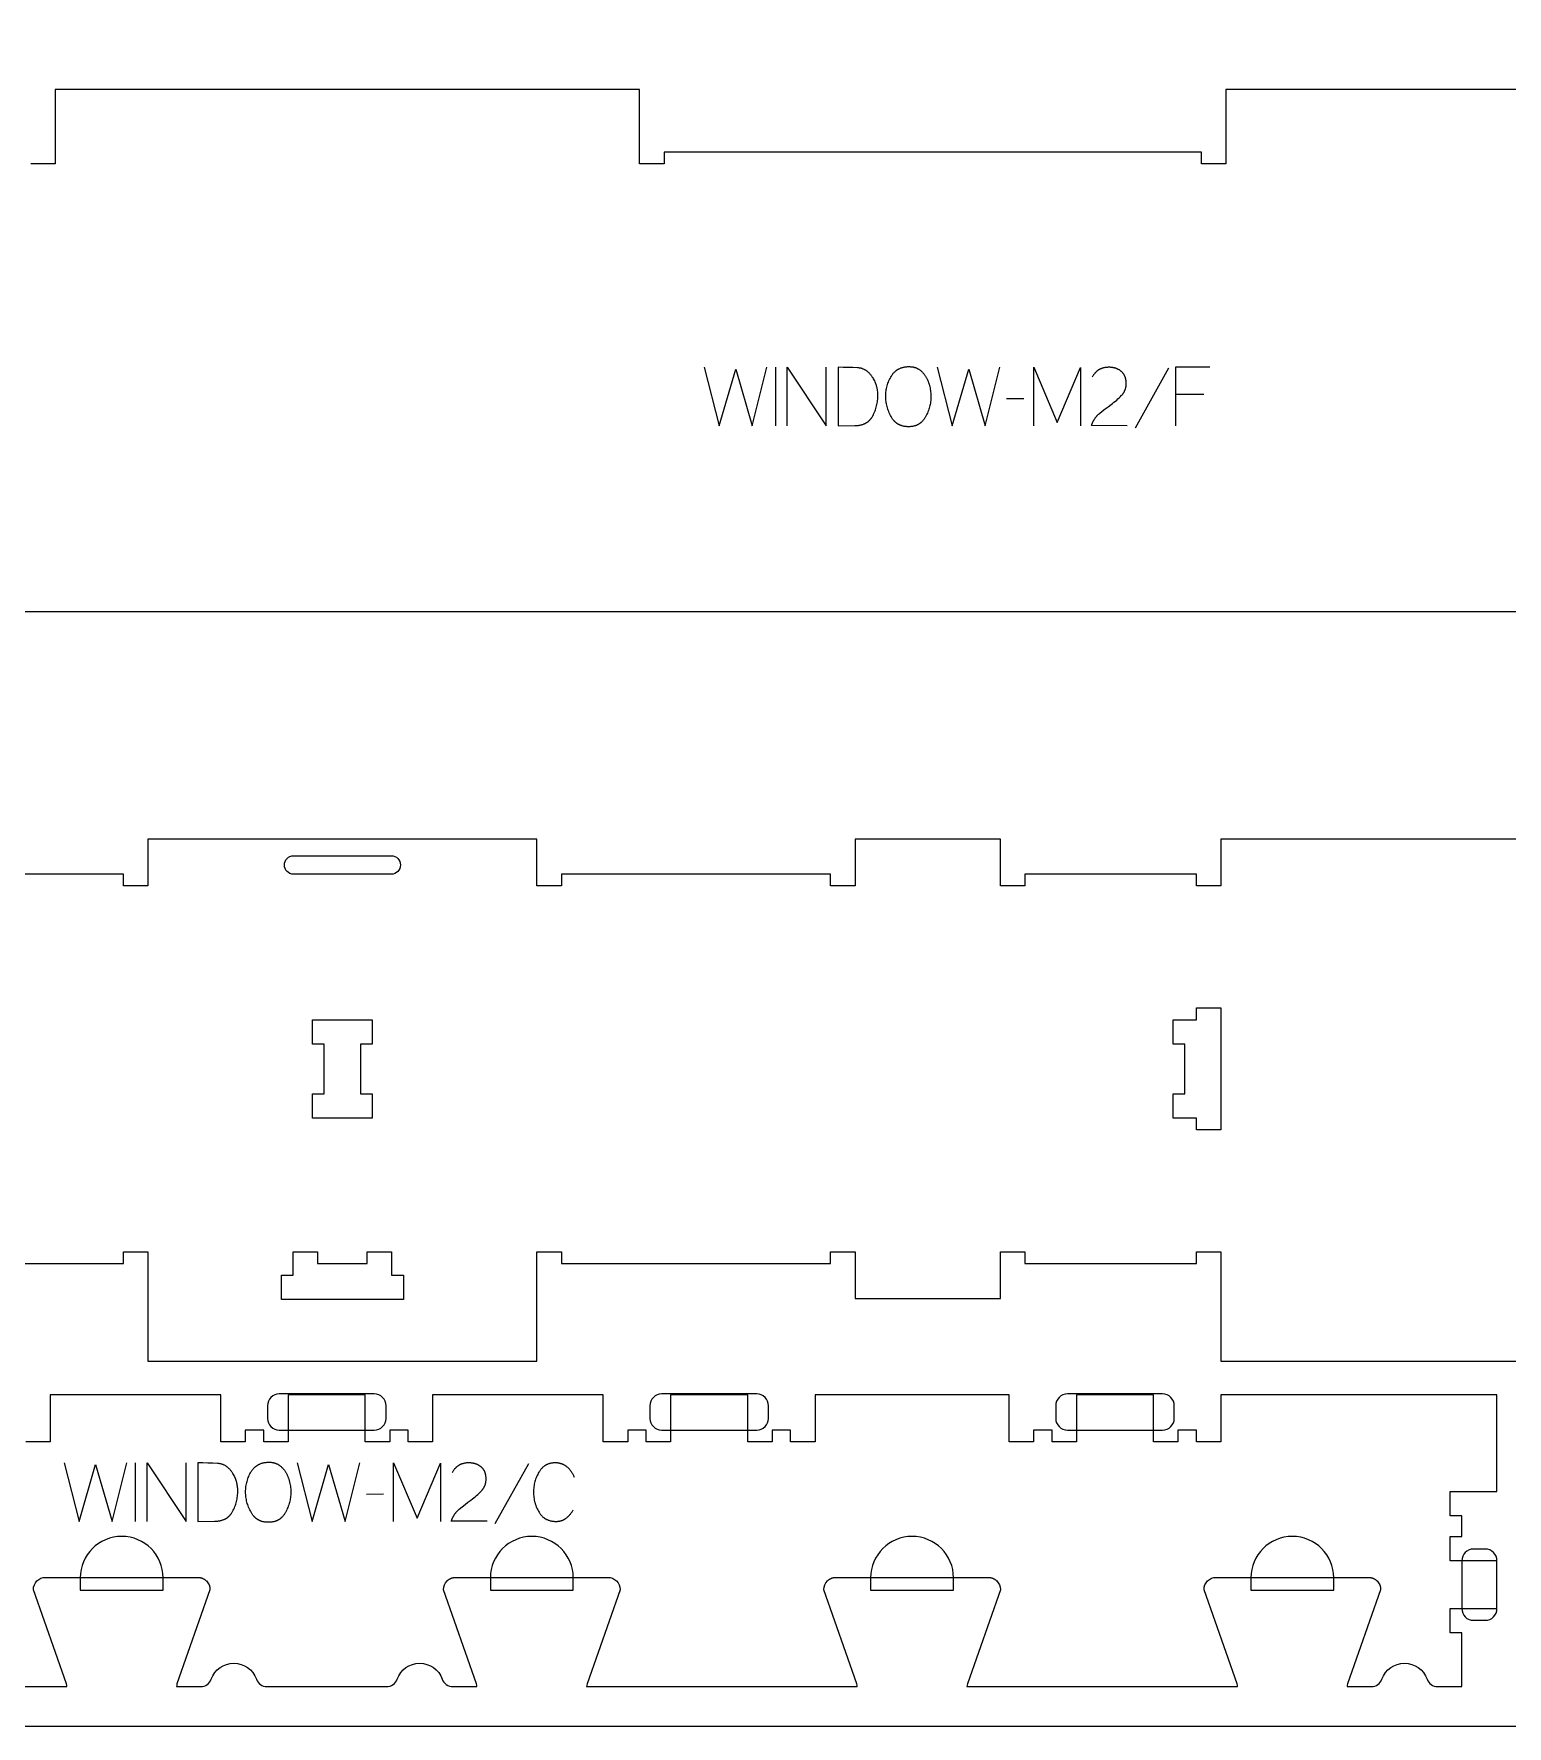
# Model space of a CAD drawing. Extents: x 0 to 4485, y 0 to 8771.
# Drawn here: x 840 to 1596, y 3763 to 4630 of the extents above; entities that cross this region are included whole.
import ezdxf

# ---------------------------------------------------------------- set-up
doc = ezdxf.new("R2010")
doc.units = 0
for name, color, linetype in [('0_SHEET_SPRUCEPLY_2440X122', 1, 'CONTINUOUS'), ('1_ANYTOOL_1MMDEEP_LABELS_S', 2, 'CONTINUOUS'), ('3_ANYTOOL_CUTTHROUGH_INSID', 4, 'CONTINUOUS'), ('4_ANYTOOL_CUTTHROUGH_OUTSI', 5, 'CONTINUOUS'), ('5_ANYTOOL_HALF_MILL_9MM_IN', 3, 'CONTINUOUS')]:
    doc.layers.add(name, color=color, linetype=linetype)

msp = doc.modelspace()

# ---------------------------------------------------------------- linework, layer by layer
at = {"layer": '0_SHEET_SPRUCEPLY_2440X122'}
msp.add_lwpolyline([(371.7, 4982.59), (371.7, 3762.59), (2811.7, 3762.59), (2811.7, 4982.59)], close=True, dxfattribs=at)
at = {"layer": '1_ANYTOOL_1MMDEEP_LABELS_S', "color": 2}
for points in [[(1184.02, 4459.08), (1191.73, 4429.08), (1200.18, 4458.18), (1208.66, 4429.08), (1216.16, 4459.08)], [(1220.53, 4459.08), (1220.53, 4429.08)], [(1226.53, 4429.08), (1226.53, 4459.08), (1246.59, 4429.08), (1246.59, 4459.08)], [(1303.42, 4459.08), (1311.13, 4429.08), (1319.58, 4458.18), (1328.06, 4429.08), (1335.56, 4459.08)], [(1352.92, 4429.08), (1352.92, 4459.08), (1364.92, 4430.71), (1376.92, 4458.96), (1376.92, 4429.08)], [(1400.79, 4429.13), (1382.49, 4429.17), (1382.64, 4429.63), (1382.72, 4429.85), (1382.8, 4430.07), (1382.88, 4430.29), (1382.97, 4430.51), (1383.06, 4430.72), (1383.16, 4430.94), (1383.26, 4431.15), (1383.36, 4431.35), (1383.47, 4431.56), (1383.58, 4431.76), (1383.7, 4431.96), (1383.81, 4432.16), (1383.94, 4432.36), (1384.06, 4432.55), (1384.19, 4432.74), (1384.32, 4432.93), (1384.46, 4433.12), (1384.59, 4433.3), (1384.74, 4433.48), (1384.88, 4433.66), (1385.03, 4433.84), (1385.19, 4434.01), (1385.34, 4434.18), (1385.5, 4434.35), (1385.67, 4434.52), (1385.83, 4434.69), (1386.01, 4434.85), (1386.18, 4435.01), (1386.54, 4435.32), (1388.02, 4436.54), (1389.51, 4437.73), (1391.02, 4438.88), (1392.54, 4440.01), (1393.3, 4440.57), (1394.03, 4441.14), (1394.74, 4441.72), (1395.43, 4442.31), (1396.09, 4442.9), (1396.74, 4443.5), (1397.36, 4444.11), (1397.96, 4444.73), (1398.11, 4444.88), (1398.25, 4445.04), (1398.38, 4445.2), (1398.51, 4445.37), (1398.64, 4445.53), (1398.76, 4445.7), (1398.88, 4445.87), (1398.99, 4446.04), (1399.1, 4446.22), (1399.2, 4446.39), (1399.3, 4446.57), (1399.4, 4446.75), (1399.49, 4446.94), (1399.57, 4447.12), (1399.65, 4447.31), (1399.73, 4447.5), (1399.8, 4447.7), (1399.87, 4447.89), (1399.93, 4448.09), (1399.99, 4448.29), (1400.04, 4448.49), (1400.09, 4448.69), (1400.13, 4448.9), (1400.17, 4449.11), (1400.21, 4449.32), (1400.24, 4449.53), (1400.26, 4449.75), (1400.28, 4449.96), (1400.3, 4450.18), (1400.31, 4450.41), (1400.32, 4450.63), (1400.32, 4450.86), (1400.32, 4451.11), (1400.31, 4451.35), (1400.3, 4451.59), (1400.28, 4451.83), (1400.26, 4452.07), (1400.23, 4452.3), (1400.2, 4452.53), (1400.16, 4452.75), (1400.12, 4452.97), (1400.07, 4453.19), (1400.02, 4453.4), (1399.96, 4453.61), (1399.9, 4453.81), (1399.83, 4454.01), (1399.76, 4454.21), (1399.69, 4454.4), (1399.61, 4454.59), (1399.52, 4454.78), (1399.43, 4454.96), (1399.33, 4455.14), (1399.23, 4455.31), (1399.12, 4455.48), (1399.01, 4455.65), (1398.9, 4455.81), (1398.78, 4455.97), (1398.65, 4456.13), (1398.52, 4456.28), (1398.38, 4456.43), (1398.24, 4456.57), (1398.1, 4456.71), (1397.95, 4456.85), (1397.79, 4456.98), (1397.63, 4457.11), (1397.47, 4457.24), (1397.3, 4457.36), (1397.14, 4457.48), (1396.97, 4457.59), (1396.8, 4457.7), (1396.62, 4457.8), (1396.44, 4457.9), (1396.26, 4458), (1396.08, 4458.09), (1395.89, 4458.18), (1395.71, 4458.26), (1395.52, 4458.34), (1395.32, 4458.42), (1395.13, 4458.49), (1394.93, 4458.56), (1394.73, 4458.62), (1394.53, 4458.68), (1394.32, 4458.74), (1394.11, 4458.79), (1393.9, 4458.84), (1393.69, 4458.88), (1393.47, 4458.92), (1393.25, 4458.95), (1393.03, 4458.98), (1392.8, 4459.01), (1392.58, 4459.03), (1392.35, 4459.05), (1392.12, 4459.07), (1391.88, 4459.08), (1391.4, 4459.08), (1391.04, 4459.08), (1390.68, 4459.06), (1390.32, 4459.04), (1389.98, 4459), (1389.64, 4458.96), (1389.3, 4458.91), (1388.98, 4458.84), (1388.66, 4458.77), (1388.34, 4458.68), (1388.19, 4458.64), (1388.03, 4458.59), (1387.88, 4458.54), (1387.73, 4458.48), (1387.59, 4458.43), (1387.44, 4458.37), (1387.29, 4458.31), (1387.15, 4458.24), (1387.01, 4458.18), (1386.87, 4458.11), (1386.73, 4458.04), (1386.59, 4457.96), (1386.46, 4457.89), (1386.33, 4457.81), (1386.19, 4457.73), (1386.06, 4457.65), (1385.94, 4457.56), (1385.81, 4457.47), (1385.68, 4457.38), (1385.56, 4457.29), (1385.44, 4457.19), (1385.32, 4457.09), (1385.2, 4456.99), (1385.08, 4456.89), (1384.97, 4456.78), (1384.85, 4456.67), (1384.74, 4456.56), (1384.63, 4456.45), (1384.52, 4456.33), (1384.41, 4456.22), (1384.31, 4456.1), (1384.2, 4455.97), (1384, 4455.72), (1383.8, 4455.45), (1383.61, 4455.18), (1383.43, 4454.9), (1383.25, 4454.6), (1383.08, 4454.3), (1382.92, 4453.98)], [(1422, 4458.61), (1404.82, 4427.84)], [(1443.26, 4459.08), (1425.6, 4459.08), (1425.6, 4429.08)], [(1347.78, 4442.97), (1338.99, 4442.88)], [(1440.09, 4445.11), (1425.6, 4445.11)], [(855.93, 3897.54), (863.65, 3867.54), (872.09, 3896.64), (880.57, 3867.54), (888.07, 3897.54)], [(892.45, 3897.54), (892.45, 3867.54)], [(898.45, 3867.54), (898.45, 3897.54), (918.5, 3867.54), (918.5, 3897.54)], [(975.33, 3897.54), (983.05, 3867.54), (991.49, 3896.64), (999.97, 3867.54), (1007.47, 3897.54)], [(1024.83, 3867.54), (1024.83, 3897.54), (1036.83, 3869.17), (1048.83, 3897.41), (1048.83, 3867.54)], [(1072.7, 3867.58), (1054.4, 3867.62), (1054.55, 3868.08), (1054.63, 3868.3), (1054.71, 3868.53), (1054.8, 3868.75), (1054.89, 3868.96), (1054.98, 3869.18), (1055.07, 3869.39), (1055.17, 3869.6), (1055.28, 3869.81), (1055.38, 3870.01), (1055.5, 3870.22), (1055.61, 3870.42), (1055.73, 3870.62), (1055.85, 3870.81), (1055.97, 3871), (1056.1, 3871.2), (1056.23, 3871.38), (1056.37, 3871.57), (1056.51, 3871.75), (1056.65, 3871.94), (1056.8, 3872.11), (1056.95, 3872.29), (1057.1, 3872.47), (1057.26, 3872.64), (1057.42, 3872.81), (1057.58, 3872.97), (1057.75, 3873.14), (1057.92, 3873.3), (1058.09, 3873.46), (1058.45, 3873.77), (1059.93, 3874.99), (1061.42, 3876.18), (1062.93, 3877.34), (1064.45, 3878.47), (1065.21, 3879.03), (1065.94, 3879.6), (1066.65, 3880.17), (1067.34, 3880.76), (1068.01, 3881.35), (1068.65, 3881.95), (1069.27, 3882.56), (1069.87, 3883.18), (1070.02, 3883.34), (1070.16, 3883.5), (1070.3, 3883.66), (1070.43, 3883.82), (1070.55, 3883.99), (1070.68, 3884.15), (1070.79, 3884.32), (1070.91, 3884.5), (1071.01, 3884.67), (1071.12, 3884.85), (1071.22, 3885.03), (1071.31, 3885.21), (1071.4, 3885.39), (1071.49, 3885.58), (1071.57, 3885.77), (1071.64, 3885.96), (1071.71, 3886.15), (1071.78, 3886.34), (1071.84, 3886.54), (1071.9, 3886.74), (1071.95, 3886.94), (1072, 3887.15), (1072.05, 3887.35), (1072.08, 3887.56), (1072.12, 3887.77), (1072.15, 3887.98), (1072.17, 3888.2), (1072.19, 3888.42), (1072.21, 3888.64), (1072.22, 3888.86), (1072.23, 3889.08), (1072.23, 3889.31), (1072.23, 3889.56), (1072.22, 3889.81), (1072.21, 3890.05), (1072.19, 3890.29), (1072.17, 3890.52), (1072.14, 3890.75), (1072.11, 3890.98), (1072.07, 3891.2), (1072.03, 3891.42), (1071.98, 3891.64), (1071.93, 3891.85), (1071.88, 3892.06), (1071.81, 3892.26), (1071.75, 3892.47), (1071.68, 3892.66), (1071.6, 3892.86), (1071.52, 3893.05), (1071.43, 3893.23), (1071.34, 3893.41), (1071.24, 3893.59), (1071.14, 3893.77), (1071.04, 3893.94), (1070.93, 3894.1), (1070.81, 3894.27), (1070.69, 3894.43), (1070.56, 3894.58), (1070.43, 3894.74), (1070.3, 3894.88), (1070.16, 3895.03), (1070.01, 3895.17), (1069.86, 3895.31), (1069.7, 3895.44), (1069.54, 3895.57), (1069.38, 3895.69), (1069.22, 3895.81), (1069.05, 3895.93), (1068.88, 3896.04), (1068.71, 3896.15), (1068.53, 3896.26), (1068.36, 3896.36), (1068.18, 3896.45), (1067.99, 3896.55), (1067.81, 3896.63), (1067.62, 3896.72), (1067.43, 3896.8), (1067.24, 3896.87), (1067.04, 3896.95), (1066.84, 3897.01), (1066.64, 3897.08), (1066.44, 3897.14), (1066.23, 3897.19), (1066.02, 3897.24), (1065.81, 3897.29), (1065.6, 3897.33), (1065.38, 3897.37), (1065.16, 3897.41), (1064.94, 3897.44), (1064.72, 3897.46), (1064.49, 3897.49), (1064.26, 3897.51), (1064.03, 3897.52), (1063.79, 3897.53), (1063.32, 3897.54), (1062.95, 3897.53), (1062.59, 3897.52), (1062.24, 3897.49), (1061.89, 3897.46), (1061.55, 3897.41), (1061.22, 3897.36), (1060.89, 3897.29), (1060.57, 3897.22), (1060.26, 3897.13), (1060.1, 3897.09), (1059.95, 3897.04), (1059.8, 3896.99), (1059.65, 3896.94), (1059.5, 3896.88), (1059.35, 3896.82), (1059.21, 3896.76), (1059.06, 3896.7), (1058.92, 3896.63), (1058.78, 3896.56), (1058.64, 3896.49), (1058.51, 3896.42), (1058.37, 3896.34), (1058.24, 3896.26), (1058.11, 3896.18), (1057.98, 3896.1), (1057.85, 3896.01), (1057.72, 3895.92), (1057.6, 3895.83), (1057.47, 3895.74), (1057.35, 3895.64), (1057.23, 3895.55), (1057.11, 3895.45), (1056.99, 3895.34), (1056.88, 3895.24), (1056.77, 3895.13), (1056.65, 3895.02), (1056.54, 3894.9), (1056.43, 3894.79), (1056.33, 3894.67), (1056.22, 3894.55), (1056.12, 3894.43), (1055.91, 3894.17), (1055.72, 3893.91), (1055.53, 3893.63), (1055.34, 3893.35), (1055.17, 3893.06), (1055, 3892.75), (1054.83, 3892.44)], [(1093.92, 3897.07), (1076.73, 3866.3)], [(1117.53, 3890.04), (1117.37, 3890.44), (1117.2, 3890.83), (1117.02, 3891.22), (1116.83, 3891.6), (1116.63, 3891.96), (1116.42, 3892.32), (1116.2, 3892.67), (1115.97, 3893.01), (1115.73, 3893.34), (1115.48, 3893.67), (1115.23, 3893.98), (1114.96, 3894.29), (1114.68, 3894.58), (1114.39, 3894.87), (1114.09, 3895.15), (1113.78, 3895.42), (1113.62, 3895.55), (1113.46, 3895.67), (1113.3, 3895.8), (1113.14, 3895.91), (1112.97, 3896.03), (1112.8, 3896.14), (1112.63, 3896.24), (1112.46, 3896.35), (1112.29, 3896.44), (1112.11, 3896.54), (1111.93, 3896.62), (1111.75, 3896.71), (1111.56, 3896.79), (1111.38, 3896.87), (1111.19, 3896.94), (1111, 3897.01), (1110.81, 3897.07), (1110.62, 3897.13), (1110.42, 3897.19), (1110.22, 3897.24), (1110.02, 3897.29), (1109.82, 3897.33), (1109.61, 3897.37), (1109.41, 3897.41), (1109.2, 3897.44), (1108.99, 3897.46), (1108.77, 3897.49), (1108.56, 3897.51), (1108.34, 3897.52), (1108.12, 3897.53), (1107.9, 3897.54), (1107.67, 3897.54), (1107.33, 3897.53), (1106.99, 3897.52), (1106.66, 3897.5), (1106.33, 3897.47), (1106.01, 3897.42), (1105.7, 3897.37), (1105.39, 3897.31), (1105.08, 3897.25), (1104.78, 3897.17), (1104.49, 3897.08), (1104.2, 3896.98), (1103.91, 3896.88), (1103.63, 3896.76), (1103.49, 3896.7), (1103.36, 3896.64), (1103.22, 3896.57), (1103.09, 3896.51), (1102.96, 3896.44), (1102.83, 3896.37), (1102.7, 3896.29), (1102.57, 3896.21), (1102.44, 3896.13), (1102.32, 3896.05), (1102.19, 3895.97), (1102.07, 3895.88), (1101.95, 3895.8), (1101.83, 3895.71), (1101.59, 3895.52), (1101.36, 3895.32), (1101.13, 3895.11), (1100.91, 3894.9), (1100.7, 3894.67), (1100.49, 3894.44), (1100.28, 3894.2), (1100.08, 3893.95), (1099.89, 3893.68), (1099.7, 3893.41), (1099.52, 3893.13), (1099.34, 3892.85), (1099, 3892.26), (1098.68, 3891.66), (1098.38, 3891.05), (1098.11, 3890.44), (1097.86, 3889.82), (1097.63, 3889.2), (1097.42, 3888.56), (1097.23, 3887.92), (1097.07, 3887.27), (1096.93, 3886.62), (1096.81, 3885.96), (1096.71, 3885.29), (1096.63, 3884.61), (1096.58, 3883.93), (1096.54, 3883.24), (1096.53, 3882.54), (1096.54, 3881.84), (1096.58, 3881.15), (1096.63, 3880.47), (1096.71, 3879.79), (1096.81, 3879.12), (1096.93, 3878.46), (1097.08, 3877.8), (1097.16, 3877.48), (1097.24, 3877.15), (1097.34, 3876.83), (1097.43, 3876.51), (1097.54, 3876.2), (1097.65, 3875.88), (1097.76, 3875.57), (1097.88, 3875.25), (1098.13, 3874.64), (1098.41, 3874.02), (1098.71, 3873.42), (1099.04, 3872.82), (1099.38, 3872.23), (1099.56, 3871.94), (1099.75, 3871.66), (1099.94, 3871.39), (1100.14, 3871.13), (1100.34, 3870.88), (1100.55, 3870.64), (1100.77, 3870.4), (1100.99, 3870.18), (1101.22, 3869.96), (1101.45, 3869.76), (1101.69, 3869.56), (1101.81, 3869.46), (1101.93, 3869.37), (1102.06, 3869.28), (1102.18, 3869.19), (1102.31, 3869.11), (1102.44, 3869.02), (1102.57, 3868.94), (1102.7, 3868.86), (1102.83, 3868.79), (1102.97, 3868.71), (1103.1, 3868.64), (1103.24, 3868.57), (1103.52, 3868.44), (1103.8, 3868.31), (1104.09, 3868.2), (1104.39, 3868.09), (1104.69, 3868), (1105, 3867.91), (1105.31, 3867.83), (1105.63, 3867.76), (1105.95, 3867.7), (1106.28, 3867.65), (1106.62, 3867.61), (1106.96, 3867.58), (1107.31, 3867.56), (1107.66, 3867.54), (1108.02, 3867.54), (1108.4, 3867.54), (1108.77, 3867.56), (1108.96, 3867.58), (1109.14, 3867.6), (1109.32, 3867.62), (1109.5, 3867.64), (1109.68, 3867.67), (1109.85, 3867.7), (1110.03, 3867.73), (1110.2, 3867.77), (1110.37, 3867.81), (1110.54, 3867.85), (1110.7, 3867.9), (1110.87, 3867.95), (1111.03, 3868), (1111.19, 3868.05), (1111.35, 3868.11), (1111.51, 3868.17), (1111.66, 3868.24), (1111.81, 3868.31), (1111.97, 3868.38), (1112.12, 3868.45), (1112.26, 3868.53), (1112.41, 3868.61), (1112.55, 3868.7), (1112.7, 3868.79), (1112.84, 3868.88), (1112.97, 3868.97), (1113.11, 3869.07), (1113.25, 3869.17), (1113.51, 3869.37), (1113.77, 3869.59), (1114.03, 3869.81), (1114.27, 3870.04), (1114.52, 3870.28), (1114.76, 3870.52), (1114.99, 3870.77), (1115.22, 3871.03), (1115.44, 3871.3), (1115.66, 3871.57), (1115.87, 3871.85), (1116.07, 3872.14), (1116.28, 3872.44), (1116.47, 3872.74), (1116.66, 3873.05), (1116.85, 3873.37)], [(1019.69, 3881.42), (1010.9, 3881.34)]]:
    msp.add_lwpolyline(points, dxfattribs=at)
for points in [[(1252.63, 4459.08), (1252.63, 4429.08), (1261.16, 4429.17), (1261.57, 4429.18), (1261.98, 4429.2), (1262.37, 4429.23), (1262.76, 4429.27), (1263.14, 4429.32), (1263.51, 4429.37), (1263.88, 4429.44), (1264.23, 4429.52), (1264.58, 4429.6), (1264.92, 4429.7), (1265.25, 4429.8), (1265.58, 4429.92), (1265.89, 4430.04), (1266.05, 4430.1), (1266.2, 4430.17), (1266.35, 4430.24), (1266.5, 4430.31), (1266.65, 4430.39), (1266.8, 4430.47), (1266.94, 4430.55), (1267.08, 4430.63), (1267.22, 4430.71), (1267.36, 4430.8), (1267.5, 4430.89), (1267.63, 4430.98), (1267.76, 4431.07), (1267.89, 4431.17), (1268.02, 4431.27), (1268.15, 4431.37), (1268.27, 4431.47), (1268.39, 4431.58), (1268.51, 4431.69), (1268.63, 4431.8), (1268.75, 4431.91), (1268.86, 4432.02), (1268.97, 4432.14), (1269.08, 4432.26), (1269.19, 4432.38), (1269.3, 4432.51), (1269.4, 4432.63), (1269.5, 4432.76), (1269.6, 4432.89), (1269.7, 4433.03), (1269.8, 4433.16), (1269.89, 4433.3), (1270.08, 4433.59), (1270.25, 4433.88), (1270.42, 4434.18), (1270.74, 4434.8), (1271.03, 4435.43), (1271.31, 4436.06), (1271.56, 4436.69), (1271.8, 4437.34), (1272.01, 4437.98), (1272.21, 4438.64), (1272.38, 4439.3), (1272.53, 4439.96), (1272.67, 4440.63), (1272.78, 4441.31), (1272.87, 4441.99), (1272.94, 4442.67), (1272.99, 4443.37), (1273.02, 4444.07), (1273.03, 4444.77), (1273.02, 4445.37), (1272.99, 4445.96), (1272.95, 4446.54), (1272.88, 4447.12), (1272.79, 4447.69), (1272.74, 4447.98), (1272.68, 4448.26), (1272.62, 4448.54), (1272.56, 4448.82), (1272.49, 4449.1), (1272.41, 4449.38), (1272.33, 4449.65), (1272.25, 4449.93), (1272.16, 4450.2), (1272.06, 4450.47), (1271.96, 4450.74), (1271.86, 4451.01), (1271.75, 4451.27), (1271.63, 4451.54), (1271.39, 4452.06), (1271.13, 4452.58), (1270.85, 4453.09), (1270.55, 4453.6), (1270.35, 4453.9), (1270.15, 4454.2), (1269.95, 4454.49), (1269.75, 4454.77), (1269.54, 4455.04), (1269.33, 4455.3), (1269.11, 4455.55), (1268.9, 4455.79), (1268.67, 4456.02), (1268.45, 4456.24), (1268.22, 4456.46), (1267.99, 4456.66), (1267.75, 4456.86), (1267.52, 4457.04), (1267.27, 4457.22), (1267.03, 4457.39), (1266.78, 4457.54), (1266.53, 4457.69), (1266.27, 4457.83), (1266.01, 4457.96), (1265.75, 4458.08), (1265.48, 4458.2), (1265.21, 4458.3), (1264.94, 4458.39), (1264.67, 4458.48), (1264.39, 4458.55), (1264.1, 4458.62), (1263.82, 4458.67), (1263.53, 4458.72), (1263.24, 4458.76), (1262.94, 4458.79), (1262.64, 4458.81), (1260.21, 4458.91), (1257.73, 4458.99), (1255.2, 4459.05)], [(1289.1, 4459.43), (1289.48, 4459.42), (1289.84, 4459.4), (1290.2, 4459.38), (1290.55, 4459.34), (1290.72, 4459.31), (1290.89, 4459.28), (1291.06, 4459.25), (1291.23, 4459.22), (1291.39, 4459.18), (1291.56, 4459.14), (1291.72, 4459.1), (1291.88, 4459.06), (1292.04, 4459.01), (1292.19, 4458.96), (1292.35, 4458.91), (1292.5, 4458.85), (1292.65, 4458.79), (1292.8, 4458.73), (1292.95, 4458.66), (1293.1, 4458.6), (1293.24, 4458.52), (1293.39, 4458.45), (1293.53, 4458.37), (1293.67, 4458.3), (1293.8, 4458.21), (1293.94, 4458.13), (1294.07, 4458.04), (1294.2, 4457.95), (1294.46, 4457.76), (1294.72, 4457.57), (1294.97, 4457.37), (1295.21, 4457.16), (1295.44, 4456.95), (1295.67, 4456.73), (1295.9, 4456.5), (1296.12, 4456.27), (1296.33, 4456.03), (1296.54, 4455.79), (1296.74, 4455.54), (1296.93, 4455.29), (1297.12, 4455.02), (1297.31, 4454.75), (1297.48, 4454.48), (1297.65, 4454.2), (1297.82, 4453.91), (1297.98, 4453.62), (1298.14, 4453.33), (1298.28, 4453.03), (1298.43, 4452.73), (1298.56, 4452.43), (1298.7, 4452.12), (1298.82, 4451.81), (1298.94, 4451.49), (1299.06, 4451.18), (1299.17, 4450.85), (1299.27, 4450.53), (1299.37, 4450.2), (1299.46, 4449.86), (1299.55, 4449.53), (1299.63, 4449.18), (1299.77, 4448.5), (1299.9, 4447.83), (1300, 4447.16), (1300.09, 4446.5), (1300.16, 4445.84), (1300.21, 4445.19), (1300.24, 4444.55), (1300.25, 4443.91), (1300.24, 4443.28), (1300.2, 4442.64), (1300.15, 4442), (1300.07, 4441.36), (1299.98, 4440.73), (1299.86, 4440.09), (1299.72, 4439.45), (1299.56, 4438.81), (1299.37, 4438.18), (1299.17, 4437.54), (1298.94, 4436.9), (1298.69, 4436.26), (1298.42, 4435.63), (1298.13, 4434.99), (1297.82, 4434.35), (1297.48, 4433.71), (1297.31, 4433.4), (1297.13, 4433.1), (1296.94, 4432.8), (1296.74, 4432.52), (1296.54, 4432.24), (1296.33, 4431.98), (1296.12, 4431.73), (1295.9, 4431.48), (1295.79, 4431.36), (1295.68, 4431.25), (1295.56, 4431.13), (1295.44, 4431.02), (1295.33, 4430.92), (1295.21, 4430.81), (1295.08, 4430.71), (1294.96, 4430.61), (1294.84, 4430.51), (1294.71, 4430.41), (1294.58, 4430.32), (1294.45, 4430.23), (1294.32, 4430.14), (1294.19, 4430.05), (1294.06, 4429.97), (1293.92, 4429.89), (1293.78, 4429.81), (1293.64, 4429.73), (1293.5, 4429.66), (1293.36, 4429.59), (1293.22, 4429.52), (1293.07, 4429.45), (1292.93, 4429.39), (1292.78, 4429.33), (1292.63, 4429.27), (1292.48, 4429.22), (1292.33, 4429.16), (1292.17, 4429.11), (1291.86, 4429.02), (1291.54, 4428.93), (1291.22, 4428.86), (1290.88, 4428.79), (1290.55, 4428.74), (1290.2, 4428.69), (1289.85, 4428.66), (1289.49, 4428.63), (1289.13, 4428.62), (1288.76, 4428.61), (1288.38, 4428.62), (1288, 4428.63), (1287.63, 4428.66), (1287.27, 4428.69), (1286.92, 4428.74), (1286.57, 4428.8), (1286.22, 4428.86), (1285.89, 4428.94), (1285.56, 4429.02), (1285.24, 4429.12), (1285.08, 4429.17), (1284.92, 4429.23), (1284.77, 4429.28), (1284.61, 4429.34), (1284.46, 4429.4), (1284.31, 4429.47), (1284.16, 4429.54), (1284.01, 4429.61), (1283.87, 4429.68), (1283.72, 4429.75), (1283.58, 4429.83), (1283.44, 4429.91), (1283.3, 4429.99), (1283.17, 4430.08), (1283.03, 4430.16), (1282.9, 4430.25), (1282.76, 4430.35), (1282.63, 4430.44), (1282.51, 4430.54), (1282.38, 4430.64), (1282.25, 4430.74), (1282.13, 4430.85), (1282.01, 4430.95), (1281.89, 4431.06), (1281.77, 4431.18), (1281.65, 4431.29), (1281.53, 4431.41), (1281.42, 4431.53), (1281.31, 4431.65), (1281.2, 4431.78), (1280.98, 4432.04), (1280.77, 4432.3), (1280.57, 4432.58), (1280.37, 4432.87), (1280.18, 4433.17), (1280, 4433.48), (1279.83, 4433.8), (1279.49, 4434.45), (1279.18, 4435.1), (1278.89, 4435.75), (1278.62, 4436.39), (1278.37, 4437.04), (1278.14, 4437.69), (1277.94, 4438.34), (1277.75, 4439), (1277.59, 4439.65), (1277.45, 4440.3), (1277.33, 4440.95), (1277.23, 4441.6), (1277.16, 4442.25), (1277.1, 4442.91), (1277.07, 4443.56), (1277.06, 4444.21), (1277.07, 4444.91), (1277.11, 4445.59), (1277.16, 4446.28), (1277.24, 4446.95), (1277.34, 4447.62), (1277.47, 4448.29), (1277.62, 4448.94), (1277.78, 4449.6), (1277.98, 4450.24), (1278.19, 4450.88), (1278.43, 4451.52), (1278.69, 4452.15), (1278.97, 4452.77), (1279.28, 4453.39), (1279.6, 4454), (1279.95, 4454.61), (1280.14, 4454.9), (1280.33, 4455.19), (1280.53, 4455.47), (1280.73, 4455.74), (1280.94, 4456), (1281.16, 4456.24), (1281.38, 4456.48), (1281.61, 4456.72), (1281.73, 4456.83), (1281.85, 4456.94), (1281.97, 4457.04), (1282.09, 4457.15), (1282.22, 4457.25), (1282.34, 4457.35), (1282.47, 4457.45), (1282.6, 4457.54), (1282.73, 4457.64), (1282.86, 4457.73), (1282.99, 4457.82), (1283.13, 4457.9), (1283.27, 4457.99), (1283.41, 4458.07), (1283.55, 4458.15), (1283.69, 4458.22), (1283.83, 4458.3), (1283.98, 4458.37), (1284.27, 4458.5), (1284.58, 4458.63), (1284.88, 4458.75), (1285.2, 4458.86), (1285.52, 4458.96), (1285.85, 4459.05), (1286.19, 4459.13), (1286.53, 4459.2), (1286.88, 4459.26), (1287.23, 4459.31), (1287.59, 4459.35), (1287.96, 4459.39), (1288.34, 4459.41), (1288.72, 4459.42)], [(924.55, 3897.54), (924.55, 3867.54), (933.07, 3867.62), (933.49, 3867.63), (933.89, 3867.65), (934.28, 3867.68), (934.67, 3867.72), (935.05, 3867.77), (935.42, 3867.83), (935.79, 3867.89), (936.14, 3867.97), (936.49, 3868.06), (936.83, 3868.15), (937.17, 3868.26), (937.49, 3868.37), (937.81, 3868.49), (937.96, 3868.56), (938.12, 3868.63), (938.27, 3868.7), (938.42, 3868.77), (938.56, 3868.84), (938.71, 3868.92), (938.85, 3869), (939, 3869.08), (939.14, 3869.17), (939.27, 3869.25), (939.41, 3869.34), (939.54, 3869.43), (939.67, 3869.53), (939.8, 3869.62), (939.93, 3869.72), (940.06, 3869.82), (940.18, 3869.93), (940.3, 3870.03), (940.42, 3870.14), (940.54, 3870.25), (940.66, 3870.36), (940.77, 3870.48), (940.89, 3870.59), (941, 3870.71), (941.1, 3870.84), (941.21, 3870.96), (941.31, 3871.09), (941.42, 3871.22), (941.52, 3871.35), (941.62, 3871.48), (941.71, 3871.62), (941.81, 3871.76), (941.99, 3872.04), (942.16, 3872.34), (942.33, 3872.64), (942.65, 3873.26), (942.94, 3873.88), (943.22, 3874.51), (943.48, 3875.15), (943.71, 3875.79), (943.92, 3876.44), (944.12, 3877.09), (944.29, 3877.75), (944.45, 3878.41), (944.58, 3879.08), (944.69, 3879.76), (944.78, 3880.44), (944.85, 3881.13), (944.91, 3881.82), (944.94, 3882.52), (944.95, 3883.22), (944.94, 3883.82), (944.91, 3884.41), (944.86, 3885), (944.79, 3885.58), (944.7, 3886.15), (944.65, 3886.43), (944.6, 3886.72), (944.54, 3887), (944.47, 3887.28), (944.4, 3887.55), (944.32, 3887.83), (944.24, 3888.11), (944.16, 3888.38), (944.07, 3888.65), (943.98, 3888.92), (943.88, 3889.19), (943.77, 3889.46), (943.66, 3889.73), (943.55, 3889.99), (943.31, 3890.51), (943.04, 3891.03), (942.76, 3891.55), (942.46, 3892.05), (942.27, 3892.36), (942.07, 3892.66), (941.87, 3892.94), (941.66, 3893.22), (941.45, 3893.49), (941.24, 3893.75), (941.03, 3894), (940.81, 3894.24), (940.59, 3894.47), (940.36, 3894.7), (940.13, 3894.91), (939.9, 3895.12), (939.67, 3895.31), (939.43, 3895.5), (939.19, 3895.67), (938.94, 3895.84), (938.69, 3896), (938.44, 3896.15), (938.18, 3896.29), (937.93, 3896.42), (937.66, 3896.54), (937.4, 3896.65), (937.13, 3896.75), (936.86, 3896.85), (936.58, 3896.93), (936.3, 3897), (936.02, 3897.07), (935.73, 3897.13), (935.44, 3897.17), (935.15, 3897.21), (934.85, 3897.24), (934.55, 3897.26), (932.12, 3897.37), (929.64, 3897.45), (927.12, 3897.5)], [(961.02, 3897.88), (961.39, 3897.88), (961.75, 3897.86), (962.11, 3897.83), (962.46, 3897.79), (962.63, 3897.76), (962.8, 3897.74), (962.97, 3897.71), (963.14, 3897.67), (963.31, 3897.64), (963.47, 3897.6), (963.63, 3897.56), (963.79, 3897.51), (963.95, 3897.46), (964.11, 3897.41), (964.26, 3897.36), (964.42, 3897.3), (964.57, 3897.24), (964.72, 3897.18), (964.87, 3897.12), (965.01, 3897.05), (965.16, 3896.98), (965.3, 3896.91), (965.44, 3896.83), (965.58, 3896.75), (965.72, 3896.67), (965.85, 3896.58), (965.99, 3896.49), (966.12, 3896.4), (966.38, 3896.21), (966.63, 3896.02), (966.88, 3895.82), (967.12, 3895.61), (967.36, 3895.4), (967.59, 3895.18), (967.81, 3894.96), (968.03, 3894.73), (968.24, 3894.49), (968.45, 3894.24), (968.65, 3893.99), (968.85, 3893.74), (969.03, 3893.48), (969.22, 3893.21), (969.4, 3892.93), (969.57, 3892.65), (969.73, 3892.37), (969.89, 3892.08), (970.05, 3891.78), (970.2, 3891.49), (970.34, 3891.19), (970.48, 3890.88), (970.61, 3890.57), (970.74, 3890.26), (970.86, 3889.95), (970.97, 3889.63), (971.08, 3889.31), (971.18, 3888.98), (971.28, 3888.65), (971.37, 3888.32), (971.46, 3887.98), (971.54, 3887.64), (971.68, 3886.96), (971.81, 3886.28), (971.92, 3885.61), (972, 3884.95), (972.07, 3884.29), (972.12, 3883.64), (972.15, 3883), (972.16, 3882.37), (972.15, 3881.73), (972.12, 3881.09), (972.06, 3880.45), (971.99, 3879.82), (971.89, 3879.18), (971.77, 3878.54), (971.63, 3877.9), (971.47, 3877.27), (971.29, 3876.63), (971.08, 3875.99), (970.85, 3875.35), (970.61, 3874.72), (970.34, 3874.08), (970.04, 3873.44), (969.73, 3872.8), (969.4, 3872.17), (969.22, 3871.85), (969.04, 3871.55), (968.85, 3871.26), (968.66, 3870.97), (968.45, 3870.7), (968.25, 3870.43), (968.03, 3870.18), (967.81, 3869.94), (967.7, 3869.82), (967.59, 3869.7), (967.47, 3869.59), (967.36, 3869.48), (967.24, 3869.37), (967.12, 3869.26), (967, 3869.16), (966.87, 3869.06), (966.75, 3868.96), (966.62, 3868.86), (966.5, 3868.77), (966.37, 3868.68), (966.24, 3868.59), (966.1, 3868.51), (965.97, 3868.42), (965.83, 3868.34), (965.7, 3868.26), (965.56, 3868.19), (965.42, 3868.11), (965.28, 3868.04), (965.13, 3867.97), (964.99, 3867.91), (964.84, 3867.85), (964.69, 3867.78), (964.54, 3867.73), (964.39, 3867.67), (964.24, 3867.62), (964.09, 3867.56), (963.77, 3867.47), (963.45, 3867.39), (963.13, 3867.31), (962.8, 3867.25), (962.46, 3867.19), (962.11, 3867.15), (961.76, 3867.11), (961.41, 3867.09), (961.04, 3867.07), (960.67, 3867.07), (960.29, 3867.07), (959.92, 3867.09), (959.55, 3867.11), (959.18, 3867.15), (958.83, 3867.19), (958.48, 3867.25), (958.14, 3867.32), (957.8, 3867.39), (957.47, 3867.48), (957.15, 3867.57), (956.99, 3867.63), (956.83, 3867.68), (956.68, 3867.74), (956.53, 3867.8), (956.37, 3867.86), (956.22, 3867.92), (956.07, 3867.99), (955.93, 3868.06), (955.78, 3868.13), (955.64, 3868.21), (955.5, 3868.28), (955.35, 3868.36), (955.22, 3868.45), (955.08, 3868.53), (954.94, 3868.62), (954.81, 3868.71), (954.68, 3868.8), (954.55, 3868.9), (954.42, 3868.99), (954.29, 3869.09), (954.17, 3869.2), (954.04, 3869.3), (953.92, 3869.41), (953.8, 3869.52), (953.68, 3869.63), (953.56, 3869.75), (953.45, 3869.86), (953.33, 3869.98), (953.22, 3870.11), (953.11, 3870.23), (952.9, 3870.49), (952.69, 3870.76), (952.48, 3871.04), (952.29, 3871.33), (952.1, 3871.62), (951.91, 3871.93), (951.74, 3872.25), (951.4, 3872.9), (951.09, 3873.55), (950.8, 3874.2), (950.53, 3874.85), (950.28, 3875.5), (950.05, 3876.15), (949.85, 3876.8), (949.67, 3877.45), (949.5, 3878.1), (949.36, 3878.75), (949.24, 3879.4), (949.15, 3880.06), (949.07, 3880.71), (949.02, 3881.36), (948.99, 3882.01), (948.97, 3882.67), (948.99, 3883.36), (949.02, 3884.05), (949.08, 3884.73), (949.16, 3885.41), (949.26, 3886.08), (949.38, 3886.74), (949.53, 3887.4), (949.7, 3888.05), (949.89, 3888.7), (950.1, 3889.34), (950.34, 3889.97), (950.6, 3890.6), (950.88, 3891.23), (951.19, 3891.84), (951.52, 3892.45), (951.87, 3893.06), (952.05, 3893.36), (952.24, 3893.64), (952.44, 3893.92), (952.64, 3894.19), (952.85, 3894.45), (953.07, 3894.7), (953.29, 3894.94), (953.52, 3895.17), (953.64, 3895.28), (953.76, 3895.39), (953.88, 3895.5), (954, 3895.6), (954.13, 3895.7), (954.25, 3895.8), (954.38, 3895.9), (954.51, 3896), (954.64, 3896.09), (954.77, 3896.18), (954.91, 3896.27), (955.04, 3896.36), (955.18, 3896.44), (955.32, 3896.52), (955.46, 3896.6), (955.6, 3896.68), (955.75, 3896.75), (955.89, 3896.82), (956.19, 3896.96), (956.49, 3897.09), (956.8, 3897.2), (957.11, 3897.31), (957.44, 3897.41), (957.76, 3897.5), (958.1, 3897.58), (958.44, 3897.65), (958.79, 3897.71), (959.14, 3897.76), (959.51, 3897.81), (959.87, 3897.84), (960.25, 3897.86), (960.63, 3897.88)]]:
    msp.add_lwpolyline(points, close=True, dxfattribs=at)
at = {"layer": '3_ANYTOOL_CUTTHROUGH_INSID', "color": 4}
msp.add_lwpolyline([(973.57, 4208.75), (1023.57, 4208.75, -1), (1023.57, 4199.25), (973.57, 4199.25, -1)], format="xyb", close=True, dxfattribs=at)
for points in [[(1448.82, 4068.2), (1436.32, 4068.2), (1436.32, 4074.2), (1424.32, 4074.2), (1424.32, 4086.7), (1430.32, 4086.7), (1430.32, 4112.2), (1424.32, 4112.2), (1424.32, 4124.7), (1436.32, 4124.7), (1436.32, 4130.7), (1448.82, 4130.7)], [(989.32, 4086.7), (989.32, 4112.2), (983.32, 4112.2), (983.32, 4124.7), (1013.82, 4124.7), (1013.82, 4112.2), (1007.82, 4112.2), (1007.82, 4086.7), (1013.82, 4086.7), (1013.82, 4074.2), (983.32, 4074.2), (983.32, 4086.7)], [(1011.32, 3999.75), (1011.32, 4005.75), (1023.82, 4005.75), (1023.82, 3993.75), (1029.82, 3993.75), (1029.82, 3981.25), (967.32, 3981.25), (967.32, 3993.75), (973.32, 3993.75), (973.32, 4005.75), (985.82, 4005.75), (985.82, 3999.75)]]:
    msp.add_lwpolyline(points, close=True, dxfattribs=at)
at = {"layer": '4_ANYTOOL_CUTTHROUGH_OUTSI', "color": 5}
for points in [[(1750.92, 4601.41), (1451.42, 4601.41), (1451.42, 4563.41), (1438.92, 4563.41), (1438.92, 4569.41), (1163.42, 4569.41), (1163.42, 4563.41), (1150.92, 4563.41), (1150.92, 4601.41), (851.42, 4601.41), (851.42, 4563.41), (838.92, 4563.41)], [(551.42, 4333.91), (1750.92, 4333.91)], [(2648.32, 4217.25), (1448.82, 4217.25), (1448.82, 4193.25), (1436.32, 4193.25), (1436.32, 4199.25), (1348.32, 4199.25), (1348.32, 4193.25), (1335.82, 4193.25), (1335.82, 4217.25), (1261.32, 4217.25), (1261.32, 4193.25), (1248.82, 4193.25), (1248.82, 4199.25), (1148.57, 4199.25), (1110.82, 4199.25), (1110.82, 4193.25), (1098.32, 4193.25), (1098.32, 4217.25), (898.82, 4217.25), (898.82, 4193.25), (886.32, 4193.25), (886.32, 4199.25), (748.32, 4199.25)], [(748.32, 3999.75), (886.32, 3999.75), (886.32, 4005.75), (898.82, 4005.75), (898.82, 3949.75), (1098.32, 3949.75), (1098.32, 4005.75), (1110.82, 4005.75), (1110.82, 3999.75), (1248.82, 3999.75), (1248.82, 4005.75), (1261.32, 4005.75), (1261.32, 3981.75), (1335.82, 3981.75), (1335.82, 4005.75), (1348.32, 4005.75), (1348.32, 3999.75), (1436.32, 3999.75), (1436.32, 4005.75), (1448.82, 4005.75), (1448.82, 3949.75), (1748.32, 3949.75)]]:
    msp.add_lwpolyline(points, dxfattribs=at)
for points in [[(840.21, 3832.59, -0.414214), (846.46, 3838.84), (924.46, 3838.84), (924.61, 3838.84), (924.76, 3838.83), (924.91, 3838.83), (925.07, 3838.81), (925.22, 3838.8), (925.37, 3838.78), (925.52, 3838.75), (925.67, 3838.72), (925.82, 3838.69), (925.97, 3838.66), (926.12, 3838.62), (926.27, 3838.57), (926.42, 3838.53), (926.56, 3838.48), (926.71, 3838.42), (926.85, 3838.37), (927, 3838.3), (927.14, 3838.24), (927.28, 3838.17), (927.42, 3838.1), (927.55, 3838.03), (927.69, 3837.95), (927.82, 3837.87), (927.95, 3837.78), (928.07, 3837.69), (928.2, 3837.6), (928.32, 3837.51), (928.44, 3837.42), (928.55, 3837.32), (928.67, 3837.22), (928.78, 3837.12), (928.88, 3837.01, -0.198912), (930.71, 3832.59), (930.71, 3832.55), (930.7, 3832.51), (913.8, 3784.23), (913.8, 3784.23, 0.061485), (913.57, 3782.84), (925.97, 3782.84, 0.317837), (931.39, 3786.68, -0.317837), (942.94, 3794.84, -0.317837), (954.49, 3786.68, 0.317837), (959.91, 3782.84), (1021.22, 3782.84, 0.317837), (1026.64, 3786.68, -0.317837), (1038.19, 3794.84, -0.317837), (1049.74, 3786.68, 0.317837), (1055.16, 3782.84), (1067.56, 3782.84, 0.061485), (1067.32, 3784.23), (1050.43, 3832.51), (1050.41, 3832.55), (1050.41, 3832.59), (1050.41, 3832.59, -0.198912), (1052.24, 3837.01), (1052.35, 3837.12), (1052.46, 3837.22), (1052.57, 3837.32), (1052.69, 3837.42), (1052.81, 3837.51), (1052.93, 3837.6), (1053.05, 3837.69), (1053.18, 3837.78), (1053.31, 3837.87), (1053.44, 3837.95), (1053.57, 3838.03), (1053.71, 3838.1), (1053.85, 3838.17), (1053.99, 3838.24), (1054.13, 3838.3), (1054.27, 3838.37), (1054.42, 3838.42), (1054.56, 3838.48), (1054.71, 3838.53), (1054.86, 3838.57), (1055, 3838.62), (1055.15, 3838.66), (1055.3, 3838.69), (1055.46, 3838.72), (1055.61, 3838.75), (1055.76, 3838.78), (1055.91, 3838.8), (1056.06, 3838.81), (1056.21, 3838.83), (1056.36, 3838.83), (1056.51, 3838.84), (1056.66, 3838.84), (1134.66, 3838.84, -0.414214), (1140.91, 3832.59), (1140.91, 3832.55), (1140.9, 3832.51), (1124, 3784.23), (1124, 3784.23, 0.061485), (1123.77, 3782.84), (1262.46, 3782.84, 0.061485), (1262.22, 3784.23), (1245.33, 3832.51), (1245.31, 3832.55), (1245.31, 3832.59), (1245.31, 3832.59, -0.198912), (1247.14, 3837.01), (1247.25, 3837.12), (1247.36, 3837.22), (1247.47, 3837.32), (1247.59, 3837.42), (1247.71, 3837.51), (1247.83, 3837.6), (1247.95, 3837.69), (1248.08, 3837.78), (1248.21, 3837.87), (1248.34, 3837.95), (1248.47, 3838.03), (1248.61, 3838.1), (1248.75, 3838.17), (1248.89, 3838.24), (1249.03, 3838.3), (1249.17, 3838.37), (1249.32, 3838.42), (1249.46, 3838.48), (1249.61, 3838.53), (1249.76, 3838.57), (1249.9, 3838.62), (1250.05, 3838.66), (1250.2, 3838.69), (1250.36, 3838.72), (1250.51, 3838.75), (1250.66, 3838.78), (1250.81, 3838.8), (1250.96, 3838.81), (1251.11, 3838.83), (1251.26, 3838.83), (1251.41, 3838.84), (1251.56, 3838.84), (1329.56, 3838.84), (1329.71, 3838.84), (1329.86, 3838.83), (1330.01, 3838.83), (1330.17, 3838.81), (1330.32, 3838.8), (1330.47, 3838.78), (1330.62, 3838.75), (1330.77, 3838.72), (1330.92, 3838.69), (1331.07, 3838.66), (1331.22, 3838.62), (1331.37, 3838.57), (1331.52, 3838.53), (1331.66, 3838.48), (1331.81, 3838.42), (1331.95, 3838.37), (1332.1, 3838.3), (1332.24, 3838.24), (1332.38, 3838.17), (1332.52, 3838.1), (1332.65, 3838.03), (1332.79, 3837.95), (1332.92, 3837.87), (1333.05, 3837.78), (1333.17, 3837.69), (1333.3, 3837.6), (1333.42, 3837.51), (1333.54, 3837.42), (1333.65, 3837.32), (1333.77, 3837.22), (1333.88, 3837.12), (1333.98, 3837.01, -0.198912), (1335.81, 3832.59), (1335.81, 3832.55), (1335.8, 3832.51), (1318.9, 3784.23), (1318.9, 3784.23, 0.061485), (1318.67, 3782.84), (1457.36, 3782.84, 0.061485), (1457.12, 3784.23), (1440.23, 3832.51), (1440.21, 3832.55), (1440.21, 3832.59), (1440.21, 3832.59, -0.414214), (1446.46, 3838.84), (1524.46, 3838.84), (1524.61, 3838.84), (1524.76, 3838.83), (1524.91, 3838.83), (1525.07, 3838.81), (1525.22, 3838.8), (1525.37, 3838.78), (1525.52, 3838.75), (1525.67, 3838.72), (1525.82, 3838.69), (1525.97, 3838.66), (1526.12, 3838.62), (1526.27, 3838.57), (1526.42, 3838.53), (1526.56, 3838.48), (1526.71, 3838.42), (1526.85, 3838.37), (1527, 3838.3), (1527.14, 3838.24), (1527.28, 3838.17), (1527.42, 3838.1), (1527.55, 3838.03), (1527.69, 3837.95), (1527.82, 3837.87), (1527.95, 3837.78), (1528.07, 3837.69), (1528.2, 3837.6), (1528.32, 3837.51), (1528.44, 3837.42), (1528.55, 3837.32), (1528.67, 3837.22), (1528.78, 3837.12), (1528.88, 3837.01, -0.198912), (1530.71, 3832.59), (1530.71, 3832.55), (1530.7, 3832.51), (1513.8, 3784.23), (1513.8, 3784.23, 0.061485), (1513.57, 3782.84), (1525.97, 3782.84, 0.317837), (1531.39, 3786.68, -0.707107), (1554.49, 3786.68, 0.317837), (1559.91, 3782.84), (1572.31, 3782.84), (1572.31, 3810.34), (1566.31, 3810.34), (1566.31, 3822.84), (1590.31, 3822.84), (1590.31, 3847.34), (1566.31, 3847.34), (1566.31, 3859.84), (1572.31, 3859.84), (1572.31, 3870.34), (1566.31, 3870.34), (1566.31, 3882.84), (1590.31, 3882.84), (1590.31, 3932.34), (1448.81, 3932.34), (1448.81, 3908.59), (1448.81, 3908.34), (1436.31, 3908.34), (1436.31, 3908.59), (1436.31, 3914.34), (1426.81, 3914.34), (1426.81, 3908.59), (1426.81, 3908.34), (1414.31, 3908.34), (1414.31, 3908.59), (1414.31, 3932.34), (1374.81, 3932.34), (1374.81, 3908.59), (1374.81, 3908.34), (1362.31, 3908.34), (1362.31, 3908.59), (1362.31, 3914.34), (1352.81, 3914.34), (1352.81, 3908.59), (1352.81, 3908.34), (1340.31, 3908.34), (1340.31, 3908.59), (1340.31, 3932.34), (1240.81, 3932.34), (1240.81, 3908.59), (1240.81, 3908.34), (1228.31, 3908.34), (1228.31, 3908.59), (1228.31, 3914.34), (1218.81, 3914.34), (1218.81, 3908.59), (1218.81, 3908.34), (1206.31, 3908.34), (1206.31, 3908.59), (1206.31, 3932.34), (1166.81, 3932.34), (1166.81, 3908.59), (1166.81, 3908.34), (1154.31, 3908.34), (1154.31, 3908.59), (1154.31, 3914.34), (1144.81, 3914.34), (1144.81, 3908.59), (1144.81, 3908.34), (1132.31, 3908.34), (1132.31, 3908.59), (1132.31, 3932.34), (1044.81, 3932.34), (1044.81, 3908.59), (1044.81, 3908.34), (1032.31, 3908.34), (1032.31, 3914.34), (1022.81, 3914.34), (1022.81, 3908.34), (1010.31, 3908.34), (1010.31, 3908.59), (1010.31, 3932.34), (970.81, 3932.34), (970.81, 3908.59), (970.81, 3908.34), (958.31, 3908.34), (958.31, 3914.34), (948.81, 3914.34), (948.81, 3908.34), (936.31, 3908.34), (936.31, 3908.59), (936.31, 3932.34), (848.81, 3932.34), (848.81, 3908.59), (848.81, 3908.34), (836.31, 3908.34)], [(718.67, 3782.84), (857.36, 3782.84, 0.061485), (857.12, 3784.23), (840.23, 3832.51)]]:
    msp.add_lwpolyline(points, format="xyb", dxfattribs=at)
at = {"layer": '5_ANYTOOL_HALF_MILL_9MM_IN'}
for points in [[(966.19, 3932.84, 0.414214), (960.19, 3926.84), (960.19, 3920.34, 0.414214), (966.19, 3914.34), (1014.94, 3914.34, 0.414214), (1020.94, 3920.34), (1020.94, 3926.84, 0.414214), (1014.94, 3932.84)], [(1162.19, 3932.84, 0.414214), (1156.19, 3926.84), (1156.19, 3920.34, 0.414214), (1162.19, 3914.34), (1210.94, 3914.34, 0.414214), (1216.94, 3920.34), (1216.94, 3926.84, 0.414214), (1210.94, 3932.84)], [(1370.19, 3932.84, 0.414214), (1364.19, 3926.84), (1364.19, 3920.34, 0.414214), (1370.19, 3914.34), (1418.94, 3914.34, 0.414214), (1424.94, 3920.34), (1424.94, 3926.84, 0.414214), (1418.94, 3932.84)], [(906.71, 3838.59, 1), (864.21, 3838.59), (864.21, 3838.34), (864.21, 3832.34), (906.71, 3832.34), (906.71, 3838.34), (906.71, 3838.59)], [(1116.91, 3838.59, 1), (1074.41, 3838.59), (1074.41, 3838.34), (1074.41, 3832.34), (1116.91, 3832.34), (1116.91, 3838.34), (1116.91, 3838.59)], [(1311.81, 3838.59, 1), (1269.31, 3838.59), (1269.31, 3838.34), (1269.31, 3832.34), (1311.81, 3832.34), (1311.81, 3838.34), (1311.81, 3838.59)], [(1506.71, 3838.59, 1), (1464.21, 3838.59), (1464.21, 3838.34), (1464.21, 3832.34), (1506.71, 3832.34), (1506.71, 3838.34), (1506.71, 3838.59)], [(1578.31, 3853.34, 0.414214), (1572.31, 3847.34), (1572.31, 3822.84, 0.414214), (1578.31, 3816.84), (1584.31, 3816.84, 0.414214), (1590.31, 3822.84), (1590.31, 3847.34, 0.414214), (1584.31, 3853.34)]]:
    msp.add_lwpolyline(points, format="xyb", close=True, dxfattribs=at)

doc.saveas('drawing.dxf')
